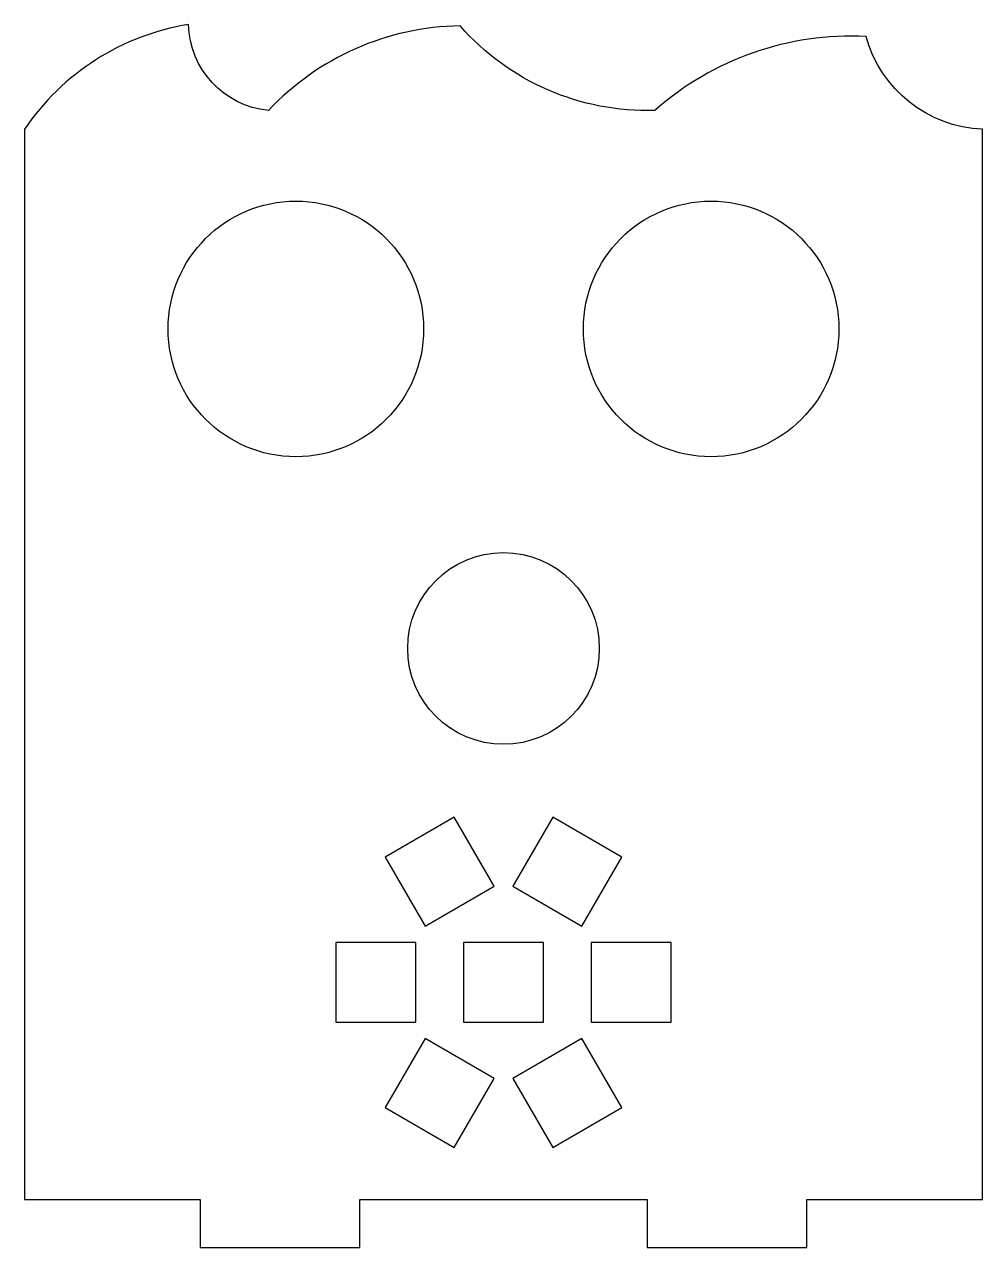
# Model space of a CAD drawing. Header units: millimetres. Extents: x 0 to 60, y 0 to 76.6.
import ezdxf

# ---------------------------------------------------------------- set-up
doc = ezdxf.new("R2010")
doc.units = ezdxf.units.MM
doc.layers.add('Corte exterior', color=1, linetype='Continuous', true_color=0xff0000)

msp = doc.modelspace()

# ---------------------------------------------------------------- linework, layer by layer
at = {"layer": 'Corte exterior'}
msp.add_lwpolyline([(21, 3), (39, 3), (39, 0), (49, 0), (49, 3), (60, 3), (60, 70, -0.326769), (52.706, 75.809, 0.196025), (39.477, 71.172, -0.223259), (27.277, 76.472, 0.202616), (15.277, 71.172, -0.379842), (10.277, 76.558, 0.206138), (0, 70), (0, 3), (11, 3), (11, 0), (21, 0)], format="xyb", close=True, dxfattribs=at)
for points in [[(26.915, 26.943), (22.585, 24.443), (25.085, 20.113), (29.415, 22.613)], [(37.415, 24.443), (33.085, 26.943), (30.585, 22.613), (34.915, 20.113)], [(19.5, 19.1), (19.5, 14.1), (24.5, 14.1), (24.5, 19.1)], [(32.5, 14.1), (32.5, 19.1), (27.5, 19.1), (27.5, 14.1)], [(40.5, 14.1), (40.5, 19.1), (35.5, 19.1), (35.5, 14.1)], [(22.585, 8.757), (26.915, 6.257), (29.415, 10.587), (25.085, 13.087)], [(33.085, 6.257), (37.415, 8.757), (34.915, 13.087), (30.585, 10.587)]]:
    msp.add_lwpolyline(points, close=True, dxfattribs=at)
for centre, radius in [((17, 57.5), 8), ((43, 57.5), 8), ((30, 37.5), 6)]:
    msp.add_circle(centre, radius, dxfattribs=at)

doc.saveas('drawing.dxf')
